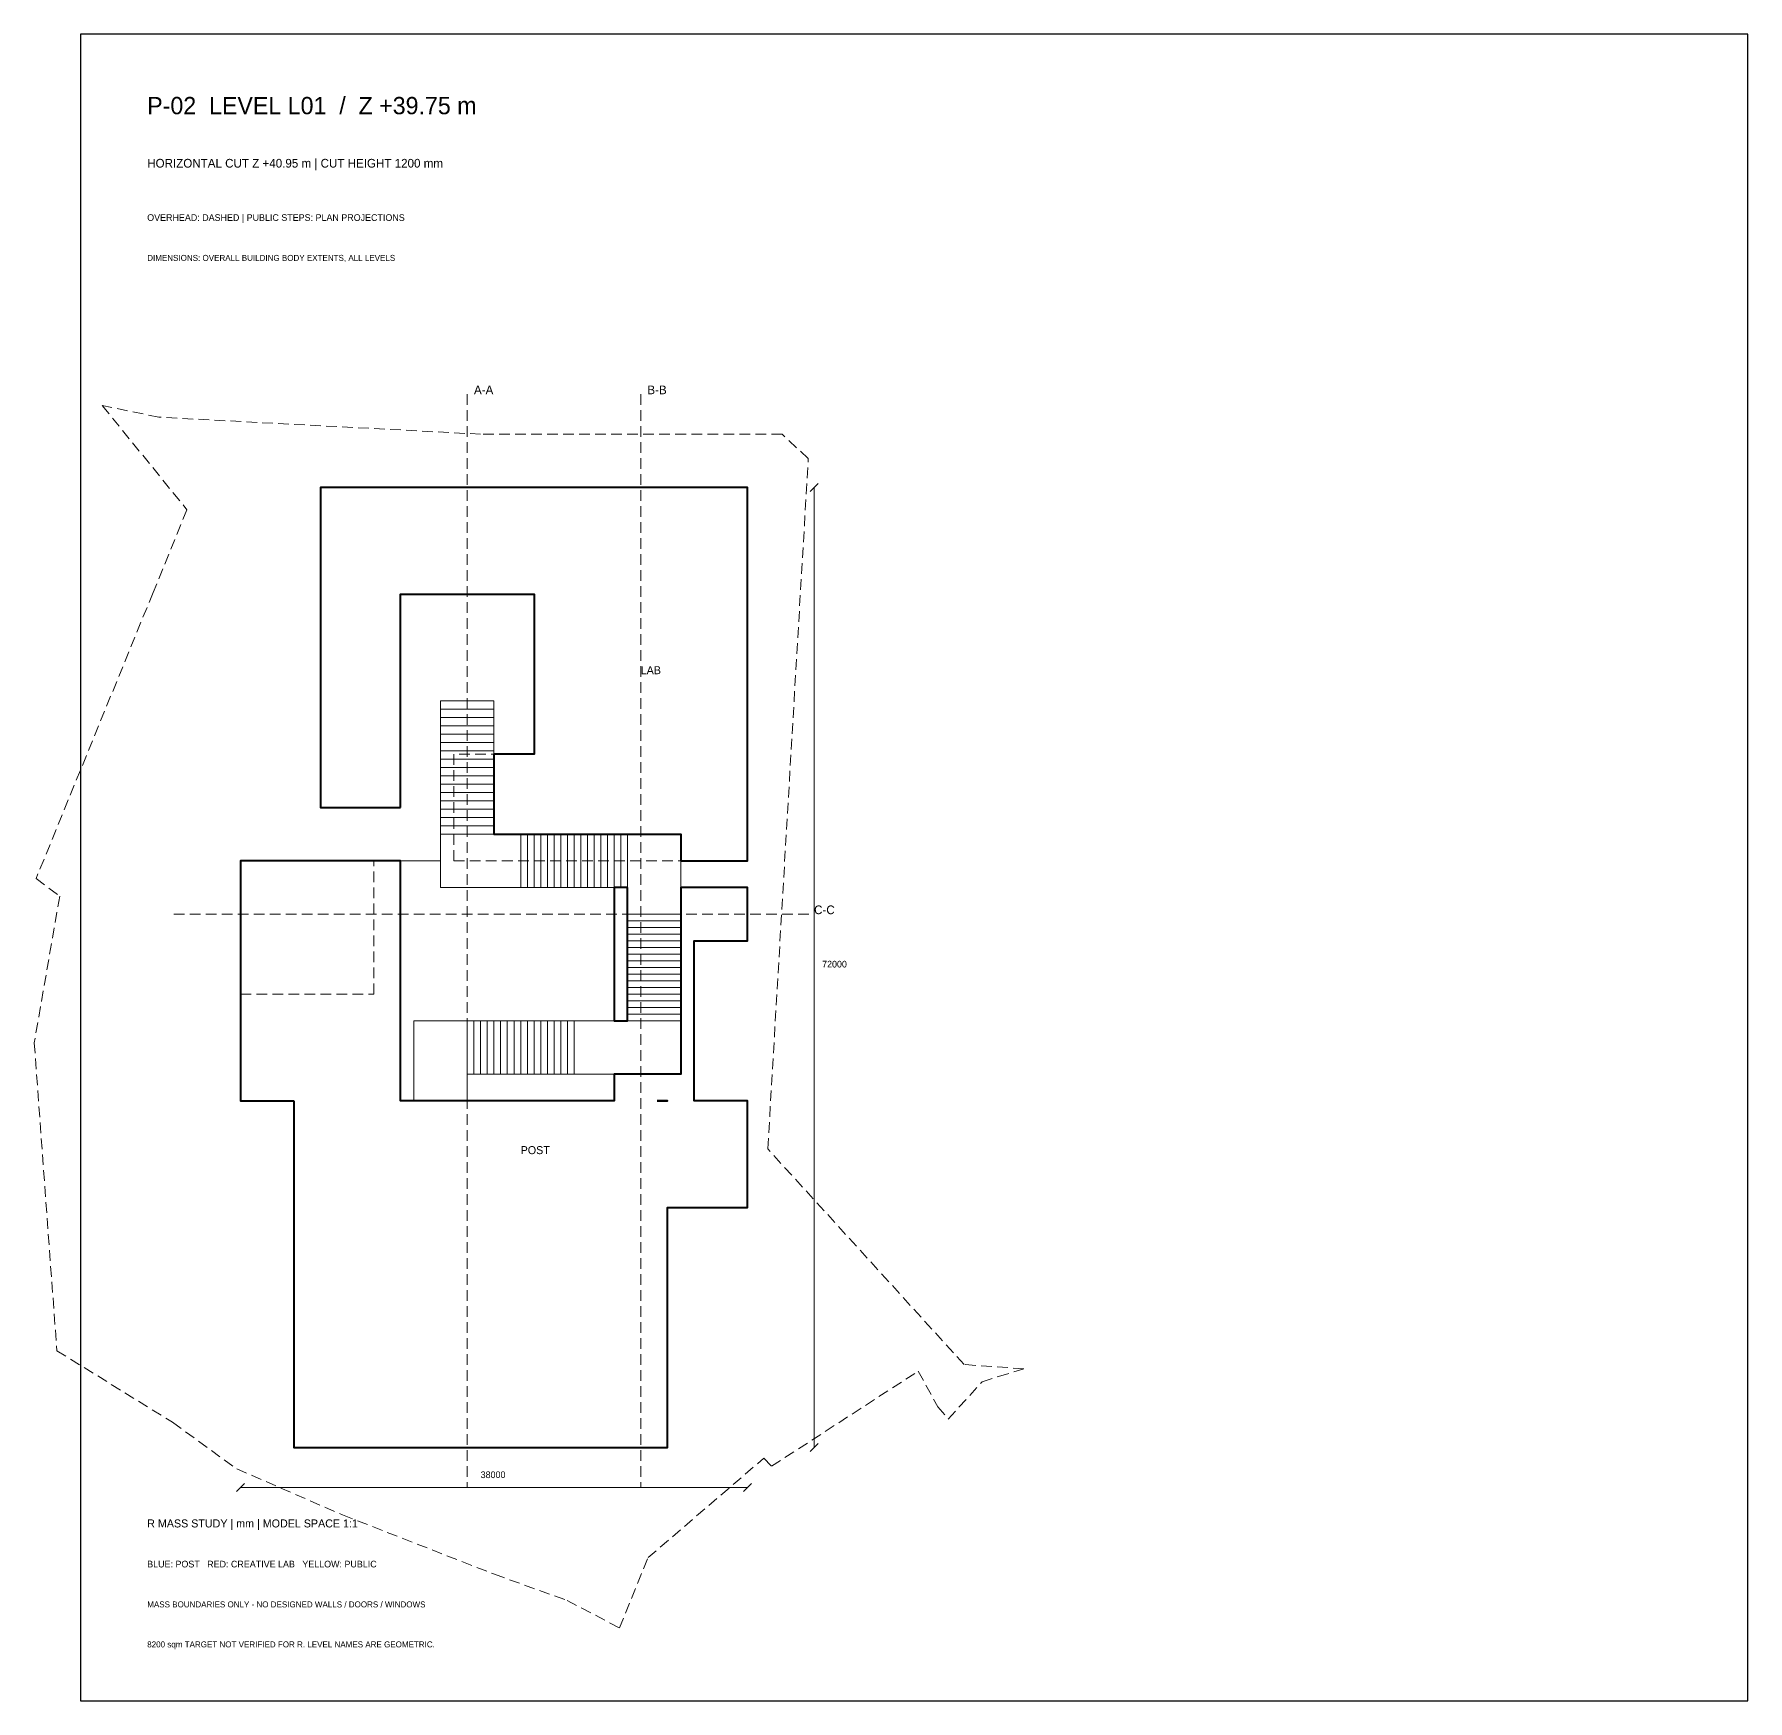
# Model space of a CAD drawing. Header units: millimetres. Extents: x -33468 to 375000, y -515000 to 30000.
# Drawn here: x 106532 to 235000, y -95000 to 30000 of the extents above; entities that cross this region are included whole.
import ezdxf

# ---------------------------------------------------------------- set-up
doc = ezdxf.new("R2010")
doc.units = ezdxf.units.MM
doc.linetypes.add('R_DASHED', pattern=[1200, 800, -400])
for name, color, linetype, lineweight in [('CUTLINE', 6, 'R_DASHED', 18), ('DIM', 7, 'Continuous', 13), ('FRAME', 7, 'Continuous', 25), ('LAB', 1, 'Continuous', 40), ('OVERHEAD', 8, 'R_DASHED', 13), ('POST', 5, 'Continuous', 40), ('PUBLIC', 2, 'Continuous', 18), ('SITE', 8, 'R_DASHED', 13), ('TEXT', 7, 'Continuous', 18)]:
    doc.layers.add(name, color=color, linetype=linetype, lineweight=lineweight)

msp = doc.modelspace()

# ---------------------------------------------------------------- linework, layer by layer
at = {"layer": 'CUTLINE'}
for points in [[(139000, 3000), (139000, -79000)], [(152000, 3000), (152000, -79000)], [(117000, -36000), (165000, -36000)]]:
    msp.add_lwpolyline(points, dxfattribs=at)
at = {"layer": 'DIM'}
for points in [[(164700, -4300), (165300, -3700)], [(165000, -76000), (165000, -4000)], [(164700, -76300), (165300, -75700)], [(121700, -79300), (122300, -78700)], [(122000, -79000), (160000, -79000)], [(159700, -79300), (160300, -78700)]]:
    msp.add_lwpolyline(points, dxfattribs=at)
at = {"layer": 'FRAME'}
msp.add_lwpolyline([(110000, -95000), (235000, -95000), (235000, 30000), (110000, 30000)], close=True, dxfattribs=at)
at = {"layer": 'LAB'}
msp.add_lwpolyline([(134000, -28000), (134000, -12000), (144000, -12000), (144000, -24000), (141000, -24000), (141000, -30000), (143000, -30000), (151000, -30000), (155000, -30000), (155000, -32000), (160000, -32000), (160000, -4000), (144000, -4000), (128000, -4000), (128000, -12000), (128000, -28000)], close=True, dxfattribs=at)
at = {"layer": 'OVERHEAD'}
for points in [[(137000, -12000), (141000, -12000), (141000, -12000), (144000, -12000), (144000, -24000), (138000, -24000), (138000, -32000), (144000, -32000), (155000, -32000), (155000, -32000), (160000, -32000), (160000, -32000), (160000, -32000), (160000, -18545), (160000, -6000), (160000, -6000), (160000, -4000), (160000, -4000), (160000, -4000), (144000, -4000), (128000, -4000), (128000, -4000), (128000, -4000), (128000, -12000), (128000, -15556), (128000, -28000), (128000, -28000), (128000, -28000), (134000, -28000), (134000, -28000), (134000, -28000), (134000, -12000), (137000, -12000)], [(132000, -32000), (122000, -32000), (122000, -42000), (132000, -42000)]]:
    msp.add_lwpolyline(points, close=True, dxfattribs=at)
at = {"layer": 'POST'}
for points in [[(126000, -50000), (126000, -76000), (154000, -76000), (154000, -58000), (160000, -58000), (160000, -50000), (156000, -50000), (156000, -38000), (160000, -38000), (160000, -34000), (155000, -34000), (155000, -36000), (155000, -44000), (155000, -48000), (150000, -48000), (150000, -50000), (139000, -50000), (135000, -50000), (134000, -50000), (134000, -32000), (122000, -32000), (122000, -50000)], [(151000, -34000), (150000, -34000), (150000, -44000), (151000, -44000), (151000, -36000)], [(153242, -50000), (154000, -50000), (154000, -50000)]]:
    msp.add_lwpolyline(points, close=True, dxfattribs=at)
at = {"layer": 'PUBLIC'}
for points in [[(137000, -20000), (137000, -20625), (141000, -20625), (141000, -20000)], [(137000, -20625), (137000, -21250), (141000, -21250), (141000, -20625)], [(137000, -21250), (137000, -21875), (141000, -21875), (141000, -21250)], [(137000, -21875), (137000, -22500), (141000, -22500), (141000, -21875)], [(137000, -22500), (137000, -23125), (141000, -23125), (141000, -22500)], [(137000, -23125), (137000, -23750), (141000, -23750), (141000, -23125)], [(137000, -23750), (137000, -24375), (141000, -24375), (141000, -23750)], [(137000, -24375), (137000, -25000), (141000, -25000), (141000, -24375)], [(137000, -25000), (137000, -25625), (141000, -25625), (141000, -25000)], [(137000, -25625), (137000, -26250), (141000, -26250), (141000, -25625)], [(137000, -26250), (137000, -26875), (141000, -26875), (141000, -26250)], [(137000, -26875), (137000, -27500), (141000, -27500), (141000, -26875)], [(137000, -27500), (137000, -28125), (141000, -28125), (141000, -27500)], [(137000, -28125), (137000, -28750), (141000, -28750), (141000, -28125)], [(137000, -28750), (137000, -29375), (141000, -29375), (141000, -28750)], [(137000, -29375), (137000, -30000), (141000, -30000), (141000, -29375)], [(137000, -30000), (137000, -34000), (143000, -34000), (143000, -30000)], [(143000, -30000), (143000, -34000), (143500, -34000), (143500, -30000)], [(143500, -30000), (143500, -34000), (144000, -34000), (144000, -30000)], [(144000, -30000), (144000, -34000), (144500, -34000), (144500, -30000)], [(144500, -30000), (144500, -34000), (145000, -34000), (145000, -30000)], [(145000, -30000), (145000, -34000), (145500, -34000), (145500, -30000)], [(145500, -30000), (145500, -34000), (146000, -34000), (146000, -30000)], [(146000, -30000), (146000, -34000), (146500, -34000), (146500, -30000)], [(146500, -30000), (146500, -34000), (147000, -34000), (147000, -30000)], [(147000, -30000), (147000, -34000), (147500, -34000), (147500, -30000)], [(147500, -30000), (147500, -34000), (148000, -34000), (148000, -30000)], [(148000, -30000), (148000, -34000), (148500, -34000), (148500, -30000)], [(148500, -30000), (148500, -34000), (149000, -34000), (149000, -30000)], [(149000, -30000), (149000, -34000), (149500, -34000), (149500, -30000)], [(149500, -30000), (149500, -34000), (150000, -34000), (150000, -30000)], [(150000, -30000), (150000, -34000), (150500, -34000), (150500, -30000)], [(150500, -30000), (150500, -34000), (151000, -34000), (151000, -30000)], [(151000, -30000), (151000, -36000), (155000, -36000), (155000, -30000)], [(143000, -34000), (137000, -34000), (137000, -32000), (134000, -32000), (134000, -50000), (135000, -50000), (135000, -44000), (139000, -44000), (147000, -44000), (150000, -44000), (150000, -34000)], [(151000, -36000), (151000, -36500), (155000, -36500), (155000, -36000)], [(151000, -36500), (151000, -37000), (155000, -37000), (155000, -36500)], [(151000, -37000), (151000, -37500), (155000, -37500), (155000, -37000)], [(151000, -37500), (151000, -38000), (155000, -38000), (155000, -37500)], [(151000, -38000), (151000, -38500), (155000, -38500), (155000, -38000)], [(151000, -38500), (151000, -39000), (155000, -39000), (155000, -38500)], [(151000, -39000), (151000, -39500), (155000, -39500), (155000, -39000)], [(151000, -39500), (151000, -40000), (155000, -40000), (155000, -39500)], [(151000, -40000), (151000, -40500), (155000, -40500), (155000, -40000)], [(151000, -40500), (151000, -41000), (155000, -41000), (155000, -40500)], [(151000, -41000), (151000, -41500), (155000, -41500), (155000, -41000)], [(151000, -41500), (151000, -42000), (155000, -42000), (155000, -41500)], [(151000, -42000), (151000, -42500), (155000, -42500), (155000, -42000)], [(151000, -42500), (151000, -43000), (155000, -43000), (155000, -42500)], [(151000, -43000), (151000, -43500), (155000, -43500), (155000, -43000)], [(151000, -43500), (151000, -44000), (155000, -44000), (155000, -43500)], [(135000, -44000), (135000, -50000), (139000, -50000), (139000, -44000)], [(139000, -44000), (139000, -48000), (139500, -48000), (139500, -44000)], [(139500, -44000), (139500, -48000), (140000, -48000), (140000, -44000)], [(140000, -44000), (140000, -48000), (140500, -48000), (140500, -44000)], [(140500, -44000), (140500, -48000), (141000, -48000), (141000, -44000)], [(141000, -44000), (141000, -48000), (141500, -48000), (141500, -44000)], [(141500, -44000), (141500, -48000), (142000, -48000), (142000, -44000)], [(142000, -44000), (142000, -48000), (142500, -48000), (142500, -44000)], [(142500, -44000), (142500, -48000), (143000, -48000), (143000, -44000)], [(143000, -44000), (143000, -48000), (143500, -48000), (143500, -44000)], [(143500, -44000), (143500, -48000), (144000, -48000), (144000, -44000)], [(144000, -44000), (144000, -48000), (144500, -48000), (144500, -44000)], [(144500, -44000), (144500, -48000), (145000, -48000), (145000, -44000)], [(145000, -44000), (145000, -48000), (145500, -48000), (145500, -44000)], [(145500, -44000), (145500, -48000), (146000, -48000), (146000, -44000)], [(146000, -44000), (146000, -48000), (146500, -48000), (146500, -44000)], [(146500, -44000), (146500, -48000), (147000, -48000), (147000, -44000)], [(147000, -44000), (147000, -48000), (155000, -48000), (155000, -44000)], [(150000, -48000), (147000, -48000), (139000, -48000), (139000, -50000), (150000, -50000)]]:
    msp.add_lwpolyline(points, close=True, dxfattribs=at)
at = {"layer": 'SITE'}
msp.add_lwpolyline([(161529, -53608), (164565, -1825), (162596, 0), (140000, 0), (123241, 886), (115876, 1276), (111632, 2147), (117982, -5666), (115439, -11883), (106670, -33325), (108438, -34660), (106532, -45639), (108227, -68745), (116894, -74114), (121713, -77610), (129651, -81058), (141030, -85516), (146485, -87470), (150405, -89542), (152555, -84266), (161226, -76812), (161810, -77414), (172808, -70280), (174273, -72958), (175062, -73883), (177589, -71070), (178827, -70687), (180727, -70099), (176252, -69779)], close=True, dxfattribs=at)

# ---------------------------------------------------------------- texts
at = {"layer": 'TEXT'}
for s, height, p in [('P-02  LEVEL L01  /  Z +39.75 m', 1300, (115000, 24000)), ('HORIZONTAL CUT Z +40.95 m | CUT HEIGHT 1200 mm', 650, (115000, 20000)), ('OVERHEAD: DASHED | PUBLIC STEPS: PLAN PROJECTIONS', 500, (115000, 16000)), ('DIMENSIONS: OVERALL BUILDING BODY EXTENTS, ALL LEVELS', 450, (115000, 13000)), ('A-A', 650, (139500, 3000)), ('B-B', 650, (152500, 3000)), ('LAB', 600, (152000, -18000)), ('C-C', 650, (165000, -36000)), ('72000', 500, (165600, -40000)), ('POST', 600, (143000, -54000)), ('38000', 500, (140000, -78300)), ('R MASS STUDY | mm | MODEL SPACE 1:1', 600, (115000, -82000)), ('BLUE: POST   RED: CREATIVE LAB   YELLOW: PUBLIC', 500, (115000, -85000)), ('MASS BOUNDARIES ONLY - NO DESIGNED WALLS / DOORS / WINDOWS', 450, (115000, -88000)), ('8200 sqm TARGET NOT VERIFIED FOR R. LEVEL NAMES ARE GEOMETRIC.', 450, (115000, -91000))]:
    msp.add_text(s, height=height, dxfattribs=at).set_placement(p)

doc.saveas('drawing.dxf')
